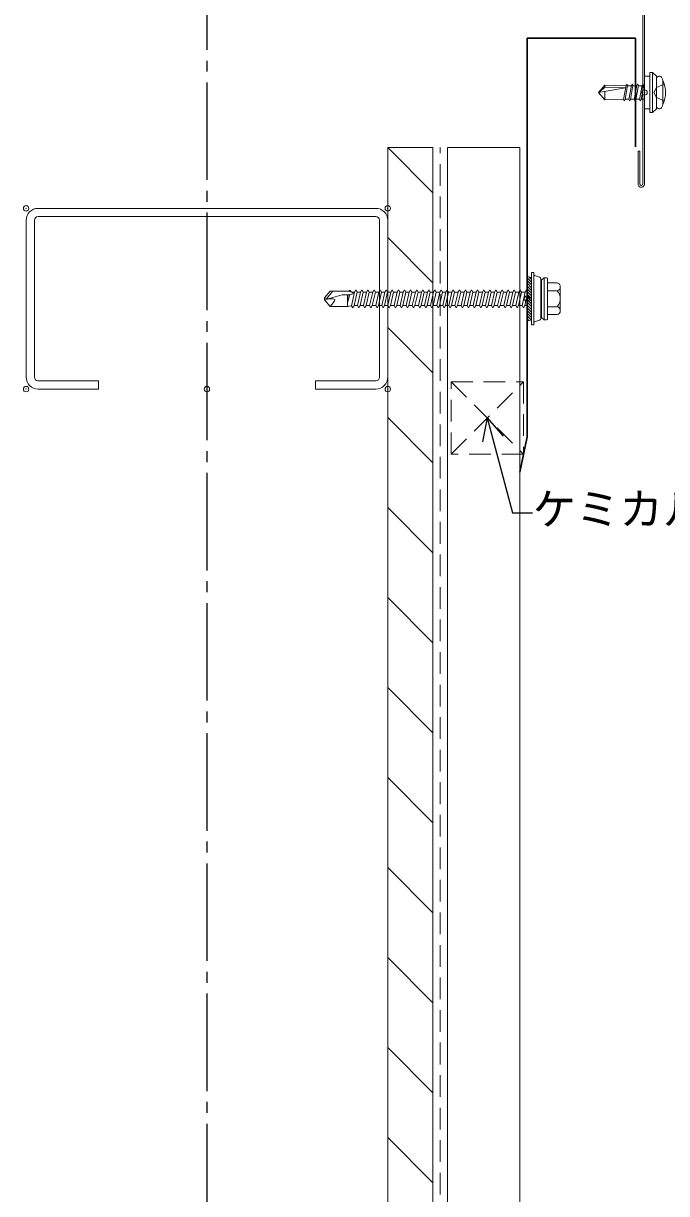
# Model space of a CAD drawing. Units: millimetres at full size, sheet at 1:3; details may follow other scales. Extents: x -1270 to 1250, y -891 to 1034.
# Drawn here: x 532.9 to 710.7, y -160.3 to 163.4 of the extents above; entities that cross this region are included whole.
import ezdxf
from ezdxf.enums import TextEntityAlignment as Align

# ---------------------------------------------------------------- set-up
doc = ezdxf.new("R2010")
doc.units = ezdxf.units.MM
doc.header["$LTSCALE"] = 3
doc.header["$PDMODE"] = 32
doc.header["$PDSIZE"] = 1.5
doc.linetypes.add('CHAIN2', pattern=[12, 9, -1, 1, -1])
doc.linetypes.add('DASHED2', pattern=[3, 2, -1])
for name, color, linetype, lineweight in [('0-4_寸法線1', 5, 'Continuous', 25), ('0-6_名称1', 5, 'Continuous', 25), ('0-E_外壁1', 6, 'Continuous', 20), ('1-1_水切1', 134, 'Continuous', 30), ('2-1_裏貼1', 2, 'Continuous', 18), ('2-7_ビス1', 7, 'Continuous', 5), ('2-D_軒先見切面戸', 7, 'Continuous', 5), ('3-1_面戸', 7, 'DASHED2', 5), ('3-9_断熱材1', 4, 'Continuous', 5), ('3-D_防水シート', 3, 'DASHED2', 9), ('4-5_C鋼1', 2, 'Continuous', 18)]:
    doc.layers.add(name, color=color, linetype=linetype, lineweight=lineweight)
doc.styles.add('ＭＳ ゴシック', font='')
doc.styles.get('ＭＳ ゴシック').set_extended_font_data('MS Gothic')

msp = doc.modelspace()

# ---------------------------------------------------------------- linework, layer by layer
at = {"layer": '0-4_寸法線1', "linetype": 'CHAIN2'}
msp.add_line((583.608, 723.055), (583.608, -619.534), dxfattribs=at)
at = {"layer": '0-6_名称1'}
for q in [(659.763, 47.679), (665.558, 49.232)]:
    msp.add_line((661.108, 54.251), q, dxfattribs=at)
msp.add_lwpolyline([(661.108, 54.251), (668.139, 28.01), (673.661, 28.01)], dxfattribs=at)
at = {"layer": '0-E_外壁1'}
for p, q in [((670.108, 129), (650.108, 129)), ((650.108, 129), (650.108, -619.534)), ((670.108, 129), (670.108, -619.534))]:
    msp.add_line(p, q, dxfattribs=at)
at = {"layer": '1-1_水切1'}
for p, q in [((702.108, 159.251), (672.108, 159.251)), ((672.108, 159.251), (672.108, 49.049)), ((702.108, 159.251), (702.108, 129.251)), ((672.108, 49.049), (670.108, 39.251))]:
    msp.add_line(p, q, dxfattribs=at)
at = {"layer": '2-1_裏貼1'}
for p, q in [((646.108, 116.5), (633.608, 129)), ((646.108, 91.61), (633.608, 104.11)), ((646.108, 66.72), (633.608, 79.22)), ((646.108, 41.83), (633.608, 54.33)), ((646.108, 16.939), (633.608, 29.439)), ((646.108, -7.951), (633.608, 4.549)), ((646.108, -32.841), (633.608, -20.341)), ((646.108, -57.731), (633.608, -45.231)), ((646.108, -82.621), (633.608, -70.121)), ((646.108, -107.511), (633.608, -95.011)), ((646.108, -132.402), (633.608, -119.902)), ((646.108, -157.292), (633.608, -144.792))]:
    msp.add_line(p, q, dxfattribs=at)
at = {"layer": '2-7_ビス1'}
for p, q in [((706.104, 149.751), (706.804, 149.751)), ((706.104, 138.751), (706.104, 149.751)), ((706.804, 138.751), (706.804, 149.751)), ((707.904, 148.751), (706.804, 149.751)), ((691.904, 144.251), (693.629, 146.321)), ((699.506, 146.206), (698.804, 142.296)), ((699.922, 146.206), (699.22, 142.296)), ((699.506, 146.206), (699.761, 146.551)), ((699.761, 146.551), (699.922, 146.206)), ((699.901, 146.091), (700.971, 146.091)), ((700.992, 146.206), (700.29, 142.296)), ((701.407, 146.206), (700.706, 142.296)), ((700.992, 146.206), (701.246, 146.551)), ((701.246, 146.551), (701.407, 146.206)), ((701.387, 146.091), (702.457, 146.091)), ((702.478, 146.206), (701.776, 142.296)), ((702.893, 146.206), (702.191, 142.296)), ((702.478, 146.206), (702.732, 146.551)), ((702.732, 146.551), (702.893, 146.206)), ((702.873, 146.091), (703.943, 146.091)), ((703.963, 146.206), (703.261, 142.296)), ((704.379, 146.206), (703.677, 142.296)), ((703.963, 146.206), (704.218, 146.551)), ((704.218, 146.551), (704.379, 146.206)), ((704.359, 146.091), (704.604, 146.091)), ((707.904, 139.751), (707.904, 148.751)), ((707.904, 140.415), (707.904, 148.087)), ((707.904, 145.632), (710.061, 146.56)), ((709.686, 140.957), (709.686, 147.545)), ((709.752, 147.401), (709.686, 147.401)), ((693.629, 142.181), (698.825, 142.411)), ((699.24, 142.411), (700.31, 142.411)), ((700.726, 142.411), (701.796, 142.411)), ((702.212, 142.411), (703.282, 142.411)), ((703.698, 142.411), (704.604, 142.411)), ((707.904, 145.632), (707.212, 144.251)), ((707.904, 142.87), (707.212, 144.251)), ((707.904, 142.87), (710.061, 141.942)), ((698.804, 142.296), (698.965, 141.951)), ((698.965, 141.951), (699.22, 142.296)), ((700.29, 142.296), (700.451, 141.951)), ((700.451, 141.951), (700.706, 142.296)), ((701.776, 142.296), (701.937, 141.951)), ((701.937, 141.951), (702.191, 142.296)), ((703.261, 142.296), (703.423, 141.951)), ((703.423, 141.951), (703.677, 142.296)), ((704.604, 139.751), (706.104, 139.751)), ((707.904, 139.751), (706.804, 138.751)), ((709.752, 141.101), (709.686, 141.101)), ((706.104, 138.751), (706.804, 138.751)), ((674.008, 94.461), (674.008, 79.961)), ((672.108, 81.054), (672.108, 93.368)), ((673.308, 93.068), (672.108, 93.368)), ((673.308, 91.776), (672.108, 92.976)), ((673.308, 91.025), (672.108, 92.225)), ((673.308, 90.274), (672.108, 91.474)), ((673.308, 89.524), (672.108, 90.724)), ((673.308, 92.526), (672.585, 93.249)), ((675.568, 93.165), (674.143, 93.615)), ((675.908, 92.692), (675.908, 81.731)), ((676.108, 92.269), (676.108, 82.154)), ((676.202, 92.471), (676.857, 93.011)), ((677.808, 81.675), (677.808, 92.748)), ((680.421, 91.611), (677.808, 91.611)), ((617.666, 89.334), (616.108, 87.477)), ((616.108, 87.477), (616.108, 86.946)), ((616.548, 87.064), (618.453, 89.334)), ((621.001, 88.257), (617.101, 87.212)), ((622.477, 89.334), (617.666, 89.334)), ((622.477, 88.257), (621, 88.257)), ((622.477, 89.334), (622.818, 89.274)), ((623.145, 88.369), (622.477, 86.065)), ((622.477, 87.211), (622.654, 88.284)), ((622.477, 85.088), (622.477, 88.257)), ((622.815, 89.261), (622.818, 89.274)), ((622.818, 89.274), (622.941, 89.489)), ((623.198, 89.489), (622.941, 89.489)), ((623.379, 89.175), (623.198, 89.489)), ((623.379, 89.175), (623.363, 89.121)), ((623.379, 89.175), (623.982, 89.069)), ((623.582, 85.283), (624.384, 89.069)), ((624.384, 89.069), (623.982, 89.069)), ((624.283, 85.353), (625.126, 89.069)), ((624.755, 89.711), (624.384, 89.069)), ((624.755, 89.711), (625.126, 89.069)), ((626.069, 89.069), (625.126, 89.069)), ((625.227, 85.353), (626.069, 89.069)), ((625.968, 85.353), (626.811, 89.069)), ((626.44, 89.711), (626.069, 89.069)), ((626.44, 89.711), (626.811, 89.069)), ((627.755, 89.069), (626.811, 89.069)), ((626.912, 85.353), (627.755, 89.069)), ((627.654, 85.353), (628.496, 89.069)), ((628.126, 89.711), (627.755, 89.069)), ((628.126, 89.711), (628.496, 89.069)), ((629.339, 85.353), (630.182, 89.069)), ((629.811, 89.711), (629.44, 89.069)), ((629.811, 89.711), (630.182, 89.069)), ((631.125, 89.069), (630.182, 89.069)), ((630.283, 85.353), (631.125, 89.069)), ((631.024, 85.353), (631.867, 89.069)), ((631.496, 89.711), (631.125, 89.069)), ((631.496, 89.711), (631.867, 89.069)), ((632.811, 89.069), (631.867, 89.069)), ((631.968, 85.353), (632.811, 89.069)), ((632.709, 85.353), (633.552, 89.069)), ((633.181, 89.711), (632.811, 89.069)), ((633.181, 89.711), (633.552, 89.069)), ((634.496, 89.069), (633.552, 89.069)), ((633.653, 85.353), (634.496, 89.069)), ((634.395, 85.353), (635.237, 89.069)), ((634.867, 89.711), (634.496, 89.069)), ((634.867, 89.711), (635.237, 89.069)), ((636.181, 89.069), (635.237, 89.069)), ((635.338, 85.353), (636.181, 89.069)), ((636.08, 85.353), (636.922, 89.069)), ((636.552, 89.711), (636.181, 89.069)), ((636.552, 89.711), (636.922, 89.069)), ((637.765, 85.353), (638.608, 89.069)), ((638.237, 89.711), (637.866, 89.069)), ((638.237, 89.711), (638.608, 89.069)), ((639.551, 89.069), (638.608, 89.069)), ((638.709, 85.353), (639.551, 89.069)), ((639.45, 85.353), (640.293, 89.069)), ((639.922, 89.711), (639.551, 89.069)), ((639.922, 89.711), (640.293, 89.069)), ((641.237, 89.069), (640.293, 89.069)), ((640.394, 85.353), (641.237, 89.069)), ((641.136, 85.353), (641.978, 89.069)), ((641.608, 89.711), (641.237, 89.069)), ((641.608, 89.711), (641.978, 89.069)), ((642.922, 89.069), (641.978, 89.069)), ((642.079, 85.353), (642.922, 89.069)), ((642.821, 85.353), (643.663, 89.069)), ((643.293, 89.711), (642.922, 89.069)), ((643.293, 89.711), (643.663, 89.069)), ((644.607, 89.069), (643.663, 89.069)), ((643.765, 85.353), (644.607, 89.069)), ((644.506, 85.353), (645.349, 89.069)), ((644.978, 89.711), (644.607, 89.069)), ((644.978, 89.711), (645.349, 89.069)), ((646.292, 89.069), (645.349, 89.069)), ((645.45, 85.353), (646.292, 89.069)), ((646.191, 85.353), (647.034, 89.069)), ((646.663, 89.711), (646.292, 89.069)), ((646.663, 89.711), (647.034, 89.069)), ((647.978, 89.069), (647.034, 89.069)), ((647.135, 85.353), (647.978, 89.069)), ((647.877, 85.353), (648.719, 89.069)), ((648.348, 89.711), (647.978, 89.069)), ((648.348, 89.711), (648.719, 89.069)), ((649.663, 89.069), (648.719, 89.069)), ((648.82, 85.353), (649.663, 89.069)), ((649.562, 85.353), (650.404, 89.069)), ((650.034, 89.711), (649.663, 89.069)), ((650.034, 89.711), (650.404, 89.069)), ((651.348, 89.069), (650.404, 89.069)), ((650.506, 85.353), (651.348, 89.069)), ((651.247, 85.353), (652.09, 89.069)), ((651.719, 89.711), (651.348, 89.069)), ((651.719, 89.711), (652.09, 89.069)), ((653.033, 89.069), (652.09, 89.069)), ((652.191, 85.353), (653.033, 89.069)), ((652.932, 85.353), (653.775, 89.069)), ((653.404, 89.711), (653.033, 89.069)), ((653.404, 89.711), (653.775, 89.069)), ((654.719, 89.069), (653.775, 89.069)), ((653.876, 85.353), (654.719, 89.069)), ((654.617, 85.353), (655.46, 89.069)), ((655.089, 89.711), (654.719, 89.069)), ((655.089, 89.711), (655.46, 89.069)), ((656.404, 89.069), (655.46, 89.069)), ((655.561, 85.353), (656.404, 89.069)), ((656.303, 85.353), (657.145, 89.069)), ((656.774, 89.711), (656.404, 89.069)), ((656.774, 89.711), (657.145, 89.069)), ((658.089, 89.069), (657.145, 89.069)), ((657.246, 85.353), (658.089, 89.069)), ((657.988, 85.353), (658.831, 89.069)), ((658.46, 89.711), (658.089, 89.069)), ((658.46, 89.711), (658.831, 89.069)), ((659.774, 89.069), (658.831, 89.069)), ((658.932, 85.353), (659.774, 89.069)), ((659.673, 85.353), (660.516, 89.069)), ((660.145, 89.711), (659.774, 89.069)), ((660.145, 89.711), (660.516, 89.069)), ((661.46, 89.069), (660.516, 89.069)), ((660.617, 85.353), (661.46, 89.069)), ((661.358, 85.353), (662.201, 89.069)), ((661.83, 89.711), (661.46, 89.069)), ((661.83, 89.711), (662.201, 89.069)), ((663.145, 89.069), (662.201, 89.069)), ((662.302, 85.353), (663.145, 89.069)), ((663.044, 85.353), (663.886, 89.069)), ((663.516, 89.711), (663.145, 89.069)), ((663.516, 89.711), (663.886, 89.069)), ((664.83, 89.069), (663.886, 89.069)), ((663.987, 85.353), (664.83, 89.069)), ((664.729, 85.353), (665.571, 89.069)), ((665.201, 89.711), (664.83, 89.069)), ((665.201, 89.711), (665.571, 89.069)), ((666.515, 89.069), (665.571, 89.069)), ((665.673, 85.353), (666.515, 89.069)), ((666.414, 85.353), (667.257, 89.069)), ((666.886, 89.711), (666.515, 89.069)), ((666.886, 89.711), (667.257, 89.069)), ((668.2, 89.069), (667.257, 89.069)), ((667.358, 85.353), (668.2, 89.069)), ((668.099, 85.353), (668.942, 89.069)), ((668.571, 89.711), (668.2, 89.069)), ((668.571, 89.711), (668.942, 89.069)), ((669.886, 89.069), (668.942, 89.069)), ((669.043, 85.353), (669.886, 89.069)), ((669.785, 85.353), (670.627, 89.069)), ((670.257, 89.711), (669.886, 89.069)), ((670.257, 89.711), (670.627, 89.069)), ((671.571, 89.069), (670.627, 89.069)), ((670.728, 85.353), (671.571, 89.069)), ((671.47, 85.353), (672.108, 88.166)), ((671.942, 89.711), (671.571, 89.069)), ((671.942, 89.711), (672.108, 89.424)), ((673.308, 88.773), (672.108, 89.973)), ((673.308, 88.022), (672.108, 89.222)), ((673.308, 87.272), (672.108, 88.472)), ((673.308, 86.521), (672.108, 87.721)), ((676.096, 89.069), (675.908, 89.069)), ((680.421, 89.411), (677.808, 89.411)), ((681.308, 90.511), (681.308, 83.911)), ((617.666, 85.088), (616.108, 86.946)), ((622.477, 85.088), (617.666, 85.088)), ((622.477, 85.088), (623.582, 85.283)), ((623.912, 84.711), (623.582, 85.283)), ((623.912, 84.711), (624.283, 85.353)), ((625.227, 85.353), (624.283, 85.353)), ((625.598, 84.711), (625.227, 85.353)), ((625.598, 84.711), (625.968, 85.353)), ((627.283, 84.711), (627.654, 85.353)), ((628.968, 84.711), (629.339, 85.353)), ((630.283, 85.353), (629.339, 85.353)), ((630.653, 84.711), (630.283, 85.353)), ((630.653, 84.711), (631.024, 85.353)), ((631.968, 85.353), (631.024, 85.353)), ((632.339, 84.711), (631.968, 85.353)), ((632.339, 84.711), (632.709, 85.353)), ((633.653, 85.353), (632.709, 85.353)), ((634.024, 84.711), (633.653, 85.353)), ((634.024, 84.711), (634.395, 85.353)), ((635.338, 85.353), (634.395, 85.353)), ((635.709, 84.711), (635.338, 85.353)), ((635.709, 84.711), (636.08, 85.353)), ((637.394, 84.711), (637.765, 85.353)), ((638.709, 85.353), (637.765, 85.353)), ((639.08, 84.711), (638.709, 85.353)), ((639.08, 84.711), (639.45, 85.353)), ((640.394, 85.353), (639.45, 85.353)), ((640.765, 84.711), (640.394, 85.353)), ((640.765, 84.711), (641.136, 85.353)), ((642.079, 85.353), (641.136, 85.353)), ((642.45, 84.711), (642.079, 85.353)), ((642.45, 84.711), (642.821, 85.353)), ((643.765, 85.353), (642.821, 85.353)), ((644.135, 84.711), (643.765, 85.353)), ((644.135, 84.711), (644.506, 85.353)), ((645.45, 85.353), (644.506, 85.353)), ((645.82, 84.711), (645.45, 85.353)), ((645.82, 84.711), (646.191, 85.353)), ((647.135, 85.353), (646.191, 85.353)), ((647.506, 84.711), (647.135, 85.353)), ((647.506, 84.711), (647.877, 85.353)), ((648.82, 85.353), (647.877, 85.353)), ((649.191, 84.711), (648.82, 85.353)), ((649.191, 84.711), (649.562, 85.353)), ((650.506, 85.353), (649.562, 85.353)), ((650.876, 84.711), (650.506, 85.353)), ((650.876, 84.711), (651.247, 85.353)), ((652.191, 85.353), (651.247, 85.353)), ((652.561, 84.711), (652.191, 85.353)), ((652.561, 84.711), (652.932, 85.353)), ((653.876, 85.353), (652.932, 85.353)), ((654.247, 84.711), (653.876, 85.353)), ((654.247, 84.711), (654.617, 85.353)), ((655.561, 85.353), (654.617, 85.353)), ((655.932, 84.711), (655.561, 85.353)), ((655.932, 84.711), (656.303, 85.353)), ((657.246, 85.353), (656.303, 85.353)), ((657.617, 84.711), (657.246, 85.353)), ((657.617, 84.711), (657.988, 85.353)), ((658.932, 85.353), (657.988, 85.353)), ((659.302, 84.711), (658.932, 85.353)), ((659.302, 84.711), (659.673, 85.353)), ((660.617, 85.353), (659.673, 85.353)), ((660.988, 84.711), (660.617, 85.353)), ((660.988, 84.711), (661.358, 85.353)), ((662.302, 85.353), (661.358, 85.353)), ((662.673, 84.711), (662.302, 85.353)), ((662.673, 84.711), (663.044, 85.353)), ((663.987, 85.353), (663.044, 85.353)), ((664.358, 84.711), (663.987, 85.353)), ((664.358, 84.711), (664.729, 85.353)), ((665.673, 85.353), (664.729, 85.353)), ((666.043, 84.711), (665.673, 85.353)), ((666.043, 84.711), (666.414, 85.353)), ((667.358, 85.353), (666.414, 85.353)), ((667.729, 84.711), (667.358, 85.353)), ((667.729, 84.711), (668.099, 85.353)), ((669.043, 85.353), (668.099, 85.353)), ((669.414, 84.711), (669.043, 85.353)), ((669.414, 84.711), (669.785, 85.353)), ((671.099, 84.711), (671.47, 85.353)), ((671.47, 85.353), (672.108, 85.353)), ((673.308, 85.771), (672.108, 86.971)), ((673.308, 85.02), (672.108, 86.22)), ((673.308, 84.269), (672.108, 85.469)), ((673.308, 83.519), (672.108, 84.719)), ((676.096, 85.353), (675.908, 85.353)), ((680.421, 85.011), (677.808, 85.011)), ((673.308, 82.768), (672.108, 83.968)), ((673.308, 82.017), (672.108, 83.217)), ((672.108, 82.467), (673.238, 81.337)), ((672.108, 81.716), (672.637, 81.186)), ((673.308, 81.354), (672.108, 81.054)), ((675.568, 81.257), (674.143, 80.807)), ((676.202, 81.952), (676.857, 81.411)), ((676.857, 81.411), (677.544, 81.411)), ((680.421, 82.811), (677.808, 82.811)), ((674.008, 79.961), (673.308, 79.961))]:
    msp.add_line(p, q, dxfattribs=at)
for points in [[(693.629, 145.608), (693.629, 146.321), (699.485, 146.091)], [(704.604, 139.751), (704.604, 148.751), (706.104, 148.751)], [(691.904, 144.251), (693.629, 142.181), (693.629, 144.54)], [(674.008, 94.461), (673.308, 94.461), (673.308, 79.961)], [(676.857, 81.411), (676.857, 93.011), (677.544, 93.011)], [(622.477, 89.334), (623.157, 89.178), (623.665, 89.024), (623.981, 88.875), (624.086, 88.735), (623.971, 88.606), (623.653, 88.485), (623.149, 88.37), (622.477, 88.257)], [(628.597, 85.353), (629.44, 89.069), (628.496, 89.069)], [(637.023, 85.353), (637.866, 89.069), (636.922, 89.069)], [(616.108, 87.211), (616.217, 87.16), (616.327, 87.115), (616.437, 87.081), (616.548, 87.064), (616.685, 87.071), (616.824, 87.104), (616.962, 87.154), (617.101, 87.212)], [(617.666, 85.088), (617.927, 85.395), (618.209, 85.723), (618.485, 86.053), (618.725, 86.368), (618.902, 86.649), (618.988, 86.877), (618.953, 87.034), (618.748, 87.124), (618.385, 87.178), (617.939, 87.205), (617.485, 87.213), (617.101, 87.212)], [(627.283, 84.711), (626.912, 85.353), (625.968, 85.353)], [(628.968, 84.711), (628.597, 85.353), (627.654, 85.353)], [(637.394, 84.711), (637.023, 85.353), (636.08, 85.353)], [(671.099, 84.711), (670.728, 85.353), (669.785, 85.353)]]:
    msp.add_lwpolyline(points, dxfattribs=at)
msp.add_lwpolyline([(693.629, 145.608), (691.904, 144.251), (699.379, 145.501)], close=True, dxfattribs=at)
for centre, radius, start, end in [((708.694, 147.954), 0.801, 24.07914, 170.42047), ((714.672, 149.729), 5.443, 195.43423, 203.65684), ((702.468, 144.251), 7.936, 336.61409, 23.38591), ((708.694, 140.548), 0.801, 189.57953, 335.92086), ((714.672, 138.773), 5.443, 156.34316, 164.56577), ((674.208, 93.805), 0.2, 180, 251.24339), ((675.408, 92.692), 0.5, 0, 71.24339), ((676.371, 92.269), 0.264, 130, 180), ((677.544, 92.748), 0.264, 0, 90), ((680.182, 90.511), 1.126, 282.25462, 77.74539), ((678.135, 87.211), 3.172, 316.09563, 43.90439), ((680.182, 83.911), 1.126, 282.25462, 77.74539), ((675.408, 81.731), 0.5, 288.75661, 360), ((676.371, 82.154), 0.264, 180, 230), ((677.544, 81.675), 0.264, 270, 0), ((674.208, 80.618), 0.2, 108.75661, 180)]:
    msp.add_arc(centre, radius, start, end, dxfattribs=at)
at = {"layer": '2-7_ビス1', "color": 5}
for p in [(704.604, 144.251), (672.108, 87.211)]:
    msp.add_point(p, dxfattribs=at)
at = {"layer": '2-D_軒先見切面戸'}
for p, q in [((704.104, 169.551), (704.104, 118.951)), ((704.604, 169.551), (704.604, 118.804)), ((703.304, 128.051), (702.804, 128.051)), ((702.804, 128.051), (702.804, 118.805)), ((703.304, 128.051), (703.304, 118.951))]:
    msp.add_line(p, q, dxfattribs=at)
for radius in [0.9, 0.4]:
    msp.add_arc((703.704, 118.951), radius, 179.99998, 0, dxfattribs=at)
at = {"layer": '3-1_面戸'}
for p, q in [((651.108, 44.251), (671.108, 64.251)), ((651.108, 64.251), (671.108, 44.251))]:
    msp.add_line(p, q, dxfattribs=at)
msp.add_lwpolyline([(651.108, 44.251), (651.108, 64.251), (671.108, 64.251), (671.108, 44.251)], close=True, dxfattribs=at)
at = {"layer": '3-9_断熱材1'}
for p, q in [((646.108, 129), (633.608, 129)), ((633.608, -619.534), (633.608, 129)), ((646.108, -619.534), (646.108, 129))]:
    msp.add_line(p, q, dxfattribs=at)
at = {"layer": '3-D_防水シート'}
msp.add_line((648.108, -619.534), (648.108, 129), dxfattribs=at)
at = {"layer": '4-5_C鋼1'}
for p, q in [((536.908, 112.211), (630.308, 112.211)), ((533.608, 65.511), (533.608, 108.911)), ((535.908, 108.911), (535.908, 65.511)), ((630.308, 109.911), (536.908, 109.911)), ((631.308, 65.511), (631.308, 108.911)), ((633.608, 108.911), (633.608, 65.511)), ((630.308, 62.211), (613.608, 62.211))]:
    msp.add_line(p, q, dxfattribs=at)
for points in [[(536.908, 64.511), (553.608, 64.511), (553.608, 62.211), (536.908, 62.211)], [(613.608, 62.211), (613.608, 64.511), (630.308, 64.511)]]:
    msp.add_lwpolyline(points, dxfattribs=at)
for centre, radius, start, end in [((536.908, 108.911), 3.3, 90, 180), ((630.308, 108.911), 3.3, 0.00004, 90), ((536.908, 108.911), 1, 90, 180), ((630.308, 108.911), 1, 0, 90), ((536.908, 65.511), 3.3, 179.99996, 270), ((536.908, 65.511), 1, 180, 270), ((630.308, 65.511), 1, 270, 0), ((630.308, 65.511), 3.3, 270, 0.00004)]:
    msp.add_arc(centre, radius, start, end, dxfattribs=at)
for p in [(533.608, 112.211), (633.608, 112.211), (533.608, 62.211), (583.608, 62.211), (633.608, 62.211)]:
    msp.add_point(p, dxfattribs=at)

# ---------------------------------------------------------------- texts
at = {"layer": '0-6_名称1', "style": 'ＭＳ ゴシック'}
msp.add_text('ケミカル面戸', height=8.798, dxfattribs=at).set_placement((673.661, 22.01), align=Align.BOTTOM_LEFT)

doc.saveas('drawing.dxf')
